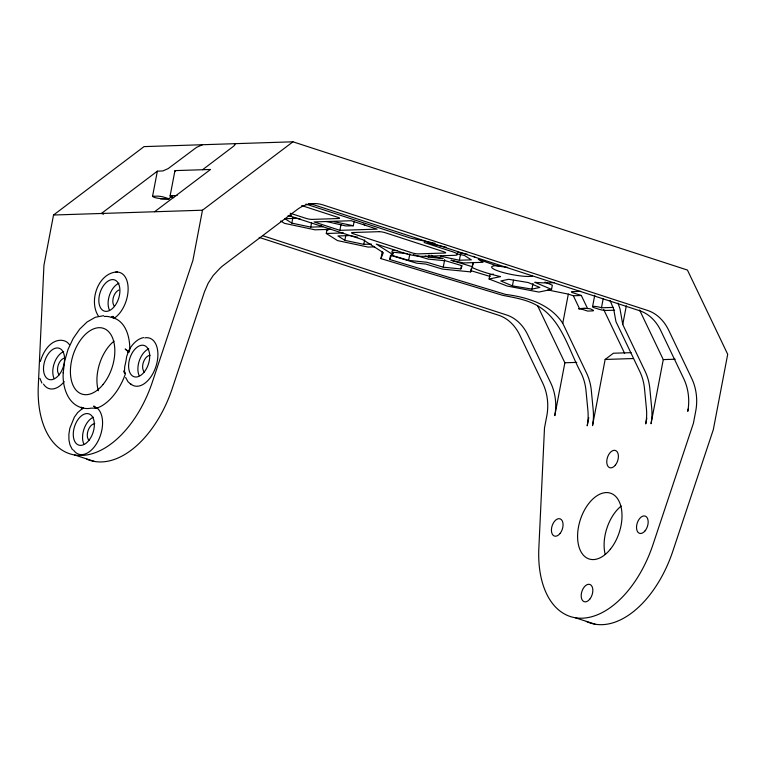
<?xml version="1.0" encoding="UTF-8"?>
<svg xmlns="http://www.w3.org/2000/svg" width="766" height="766" viewBox="0 0 766 766"><rect width="100%" height="100%" fill="white"/><g stroke="black" fill="none" stroke-linecap="round" stroke-linejoin="round"><path stroke-width="1.15" d="M83.101 408.115C67.628 404.774 62.352 386.725 63.195 372.851L63.214 372.621M63.195 372.851L64.66 361.016L68.03 349.42L73.172 338.486L79.664 329.141L87.065 321.988L95.319 317.268L103.63 315.688M292.966 141.806L144.037 146.612L53.534 215.016L43.949 265.256L38.3 385.557A95.137 56.301 -72 0 0 81.675 455.454A95.137 56.301 -72 0 0 152.424 381.87L192.888 260.45L202.473 210.21L292.966 141.806L687.437 270.053L727.7 354.285L713.318 429.649L672.864 551.07A95.137 56.301 -72 0 1 586.316 621.446M160.515 198.892C183.112 198.538 155.728 200.175 152.558 196.307L157.356 171.182L162.852 170.933L168.137 168.625L196.623 147.311L202.54 144.717M170.109 195.924L174.907 170.808M320.743 225.472L322.725 226.736L310.747 227.119L291.836 223.107L292.899 217.525M310.747 227.119L311.599 222.647M374.66 246.853L368.063 247.064L337.5 240.591L326.287 233.486L327.092 229.302M339.874 230.336L377.111 229.139L351.259 220.732L314.022 221.929L339.874 230.336L340.966 224.63M371.414 244.115L363.793 244.364L344.872 240.352L345.725 235.89M326.172 221.441L345.935 225.98L353.308 225.75L354.16 221.278M363.793 244.364L364.645 239.892M588.757 417.642L587.206 425.81A43.241 34.087 88.2 0 0 587.905 410.471L586.009 390.727A43.241 34.087 88.2 0 0 581.25 373.301C568.516 349.957 562.091 319.996 537.435 305.691C526.788 299.506 514.493 297.696 502.611 295.303L380.932 258.611L382.234 251.755M631.107 352.666L613.375 353.231L605.15 359.455L592.52 425.637A43.241 34.087 88.2 0 0 593.219 410.298L591.333 390.564A43.241 34.087 88.2 0 0 586.574 373.128L562.761 323.309C550.199 304.092 527.171 297.17 505.579 294.412L389.731 259.483L390.526 255.289L416.656 263.169L425.819 264.079L442.48 269.105L470.64 271.892L473.474 262.614L472.363 265.381M413.334 254.685L428.184 259.09L445.783 260.833L462.118 265.754L460.845 268.933L443.246 267.19L426.911 262.269L408.613 260.392L392.288 255.471L392.91 252.177M408.613 260.392L409.867 253.824M431.114 255.202L433.096 256.457L443.093 258.582L428.587 257.146L428.989 255.049M443.246 267.19L444.701 259.53M440.46 256.217L459.38 260.229L460.653 253.536M460.845 268.933L461.467 265.649M470.64 271.892L471.243 268.751M545.009 282.108L552.343 285.211L551.539 289.395L538.9 292.066L507.178 286.044L489.101 279.025L489.895 274.841L493.323 274.113M512.416 285.881L500.811 280.969L508.71 279.303L528.224 282.539L539.829 287.451L531.93 289.117L512.416 285.881L513.507 280.174M531.93 289.117L533.021 283.41M562.761 323.309L568.324 294.125L547.795 289.95M537.569 305.663L564.868 362.778L554.785 415.641A43.241 34.087 88.2 0 0 550.716 382.885L527.793 334.905A43.241 34.087 88.2 0 0 506.69 315.017L262.614 235.669M579.67 308.478L587.627 311.073L592.405 310.91A5.19 0.871 10.8 0 0 591.62 309.521C589.696 307.051 567.587 309.713 585.368 308.296M592.578 306.601L594.761 295.178M614.581 310.201L606.241 310.469A5.19 0.871 10.8 0 1 599.069 309.272L594.426 307.769A5.19 0.871 10.8 0 1 593.64 306.371A5.19 0.871 10.8 0 1 600.812 307.559L601.473 307.779L603.215 298.644M639.581 310.029L663.27 359.599L651.033 423.751A43.241 34.087 88.2 0 0 651.732 408.412L649.846 388.668A43.241 34.087 88.2 0 0 645.077 371.242L622.748 324.516L626.329 305.768M646.82 418.121L645.719 423.924A43.241 34.087 88.2 0 0 646.418 408.584L644.522 388.841A43.241 34.087 88.2 0 0 639.763 371.414L615.95 321.596L613.681 309.129L610.119 300.598M688.213 409.006L687.763 411.352A43.241 34.087 88.2 0 0 683.703 378.586L660.771 330.615A43.241 34.087 88.2 0 0 639.667 310.728L314.989 205.173A43.241 34.087 88.2 0 0 308.363 203.871M40.359 361.485C43.183 351.68 50.566 339.338 62.285 340.305M124.868 373.262L125.193 372.353M111.376 317.277L112.918 316.31L111.798 317.411L113.387 316.798L112.564 317.651L113.598 317.995L113.895 317.172L112.564 317.651L108.475 316.588A47.569 28.15 -72 0 0 104.329 316.482M380.932 258.611L383.316 252.636L362.988 239.748L288.485 215.533M391.752 252.234L392.565 250.204L397.114 250.654M389.731 259.483L391.924 253.996L376.24 244.067L404.831 253.355A12.974 2.183 10.8 0 0 422.755 256.332L454.669 255.308A12.974 2.183 10.8 0 0 452.706 251.813L424.115 242.516L446.061 247.169M392.288 255.471L393.561 252.282L407.636 253.68M127.817 352.504L128.793 350.751L126.629 356.592A47.569 28.15 -72 0 1 124.734 366.493L124.398 372.659L124.178 370.562M128.564 350.799C131.809 344.911 136.645 339.012 143.558 337.586M128.209 352.168L129.148 350.799M82.249 408.747L82.967 408.067L84.72 408.374A47.569 28.15 -72 0 0 91.01 408.173L97.119 408.058A47.569 28.15 -72 0 0 125.471 373.684M81.435 409.025L82.967 408.067L77.692 412.529L74.369 417.125L69.83 428.299L68.883 434.303L68.93 439.943L69.974 444.922L72.473 449.757M157.356 171.182L101.409 213.465L103.621 214.183M202.569 169.726L233.754 146.105L235.133 144.544L234.463 143.692M168.424 198.988L172.168 196.163M154.598 211.751L210.545 169.468L175.969 170.579A5.19 0.871 10.8 0 0 175.194 171.316M489.101 279.025L500.514 276.612A47.569 8.014 10.8 0 1 472.555 267.688M152.558 196.307L157.346 196.153A5.19 0.871 10.8 0 1 164.518 197.341L168.491 198.633M177.138 195.512L171.172 195.703A5.19 0.871 10.8 0 0 171.967 197.101L173.815 197.705M53.534 215.016L202.473 210.21M288.045 215.763L291.463 215.658M330.95 229.312L315.017 229.819L284.464 223.346L280.729 220.981M326.287 233.486L343.36 232.941M459.38 260.229L471.358 259.846L464.416 255.451L456.632 253.795M117.399 271.901C97.895 272.658 88.329 301.67 98.642 316.415M580.609 291.358L572.336 291.626A4.328 0.728 10.8 0 0 572.987 292.784L581.327 295.494L587.579 308.583M568.324 294.125L573.341 295.753L581.327 295.494M601.473 307.779L613.365 307.396M605.15 359.455L633.52 358.536M564.868 362.778L576.788 362.385M663.27 359.599L675.191 359.216M507.657 267.411L497.22 266.003L478.319 259.348L483.001 262.317L463.65 262.939L450.906 260.239L472.679 266.798M334.388 221.738L353.308 225.75M435.107 243.349L410.854 238.207L305.883 204.082M457.321 252.148L467.337 254.264M300.205 219.038L296.873 218.329L284.895 218.712L291.836 223.107M357.703 237.221L349.909 235.564L337.93 235.957L344.872 240.352M425.254 256.141L428.587 257.146M470.784 270.637L490.202 276.497M301.68 205.566L337.988 217.372A4.328 0.728 10.8 0 1 338.639 218.53L312.049 219.392A4.328 0.728 10.8 0 1 306.074 218.396L290.19 213.235M325.722 229.503L327.992 230.25M259.176 237.403L498.714 315.276A43.241 34.087 88.2 0 1 519.808 335.163L542.74 383.134A43.241 34.087 88.2 0 1 546.8 415.9L544.492 427.993L538.843 548.284A95.137 56.301 -72 0 0 582.227 618.191A95.137 56.301 -72 0 0 652.977 544.607L693.431 423.186L695.739 411.093A43.241 34.087 88.2 0 0 691.679 378.337L668.747 330.357A43.241 34.087 88.2 0 0 647.653 310.469L322.965 204.915A43.241 34.087 88.2 0 0 297.189 209.558L223.385 265.342A43.241 34.087 88.2 0 0 219.258 269.029L213.149 275.549L208.141 283.296L204.445 291.913L172.312 388.333A95.137 56.301 -72 0 1 86.826 459.188M113.598 317.995L114.258 318.206A47.569 28.15 -72 0 1 129.789 350.062M74.656 454.994L94.544 461.467M575.209 617.731L595.096 624.194M551.539 289.395L534.783 282.3A47.569 8.014 10.8 0 0 554.536 282.462M94.697 407.656L96.516 408.288L93.691 406.076L96.219 407.78M473.627 256.371L475.456 257.539M363.295 224.103L365.277 225.357M129.061 352.063L125.145 348.999L128.832 352.015M131.292 384.656L127.97 381.707L125.634 377.466M603.656 309.454L624.596 353.27M573.341 295.753L579.603 308.842M124.494 371.721L124.245 371.012L124.552 372.985M41.881 383.038L39.909 378.366M617.98 303.097L620.01 308.918L622.748 324.516M114.412 306.209A9.077 5.372 -72 0 1 113.339 297.534A9.077 5.372 -72 0 1 118.835 290.055M605.217 554.469A34.594 20.471 -72 0 1 621.207 506.029M98.364 390.746A34.594 20.471 -72 0 1 114.029 341.148M83.255 408.106A47.569 28.15 -72 0 1 81.34 407.158M115.656 272.15A25.077 14.841 -72 0 1 128.123 289.912A25.077 14.841 -72 0 1 114.258 318.206M97.119 408.058A25.077 14.841 -72 0 1 97.339 442.355A25.077 14.841 -72 0 1 73.488 450.035M83.81 443.974A16.431 9.728 -72 0 1 93.414 417.202M88.856 440.191A9.077 5.372 -72 0 1 88.138 430.387A9.077 5.372 -72 0 1 94.773 423.694M139.144 375.608A16.431 9.728 -72 0 1 148.748 348.846M144.19 371.826A9.077 5.372 -72 0 1 143.472 362.021A9.077 5.372 -72 0 1 150.107 355.328M109.366 309.991A16.431 9.728 -72 0 1 118.969 283.219M54.032 378.356A16.431 9.728 -72 0 1 63.645 351.584M59.078 374.574A9.077 5.372 -72 0 1 58.36 364.769A9.077 5.372 -72 0 1 65.005 358.076M62.956 340.516A25.077 14.841 -72 0 1 69.467 344.71M64.229 381.65A25.077 14.841 -72 0 1 43.509 384.101M144.755 337.883A25.077 14.841 -72 0 1 156.044 366.158A25.077 14.841 -72 0 1 130.402 383.584M532.36 276.143A21.62 3.639 10.8 0 1 500.16 271.652A21.62 3.639 10.8 0 1 499.25 265.678M379.084 231.677L352.484 232.538A4.328 0.728 10.8 0 0 353.145 233.707L412.146 252.885A4.328 0.728 10.8 0 0 418.121 253.881L444.72 253.019A4.328 0.728 10.8 0 0 444.06 251.851L385.059 232.673A4.328 0.728 10.8 0 0 379.084 231.677M615.337 465.173A9.077 5.372 -72 0 0 615.644 450.542A9.077 5.372 -72 0 0 606.749 461.534A9.077 5.372 -72 0 0 615.337 465.173M610.32 549.279A34.594 20.471 -72 0 0 611.479 493.543A34.594 20.471 -72 0 0 577.593 535.405A34.594 20.471 -72 0 0 610.32 549.279M560.003 533.538A9.077 5.372 -72 0 0 560.31 518.908A9.077 5.372 -72 0 0 551.415 529.9A9.077 5.372 -72 0 0 560.003 533.538M589.782 599.156A9.077 5.372 -72 0 0 590.079 584.525A9.077 5.372 -72 0 0 581.183 595.517A9.077 5.372 -72 0 0 589.782 599.156M645.116 530.79A9.077 5.372 -72 0 0 645.412 516.16A9.077 5.372 -72 0 0 636.517 527.152A9.077 5.372 -72 0 0 645.116 530.79M103.142 384.388A34.594 20.471 -72 0 0 104.3 328.652A34.594 20.471 -72 0 0 70.415 370.524A34.594 20.471 -72 0 0 103.142 384.388M114.373 306.505A16.431 9.728 -72 0 0 114.919 280.04A16.431 9.728 -72 0 0 98.833 299.918A16.431 9.728 -72 0 0 114.373 306.505M59.039 374.871A16.431 9.728 -72 0 0 59.595 348.406A16.431 9.728 -72 0 0 43.499 368.283A16.431 9.728 -72 0 0 59.039 374.871M88.818 440.488A16.431 9.728 -72 0 0 89.363 414.023A16.431 9.728 -72 0 0 73.268 433.91A16.431 9.728 -72 0 0 88.818 440.488M144.152 372.132A16.431 9.728 -72 0 0 144.697 345.658A16.431 9.728 -72 0 0 128.602 365.545A16.431 9.728 -72 0 0 144.152 372.132"/></g></svg>
